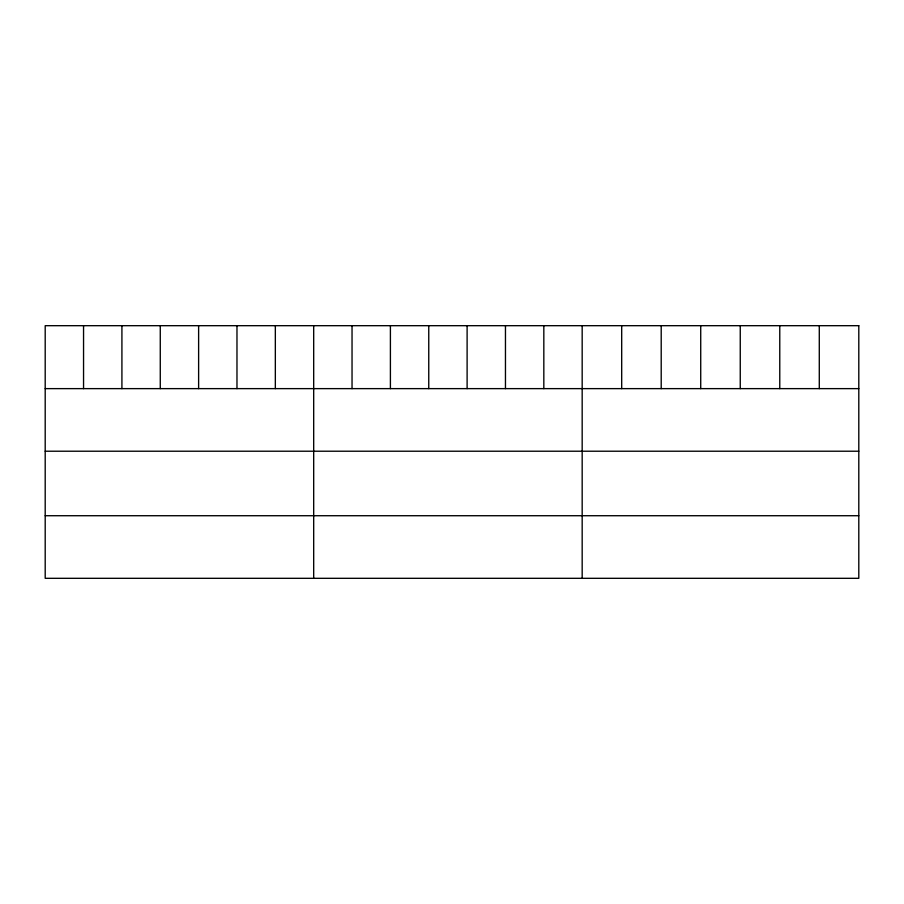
<?xml version="1.0" encoding="UTF-8"?>
<svg xmlns="http://www.w3.org/2000/svg" width="904" height="904" viewBox="0 0 904 904"><rect width="100%" height="100%" fill="white"/><g stroke="black" fill="none" stroke-linecap="round" stroke-linejoin="round"><path stroke-width="1.36" d="M45.2 388.63L858.8 388.63M45.2 451.22L858.8 451.22M45.2 515.721L858.8 515.721M819.284 325.689L819.284 388.63M779.768 325.689L779.768 388.63M740.252 325.689L740.252 388.63M700.724 325.689L700.724 388.63M661.208 325.689L661.208 388.63M621.692 325.689L621.692 388.63M582.176 325.689L582.176 578.311M543.824 325.689L543.824 388.63M505.46 325.689L505.46 388.63M467.108 325.689L467.108 388.63M428.756 325.689L428.756 388.63M390.404 325.689L390.404 388.63M352.04 325.689L352.04 388.63M313.688 325.689L313.688 578.311M275.336 325.689L275.336 388.63M236.972 325.689L236.972 388.63M198.62 325.689L198.62 388.63M160.268 325.689L160.268 388.63M121.916 325.689L121.916 388.63M83.552 325.689L83.552 388.63M858.8 325.689L45.2 325.689L45.2 578.311L858.8 578.311L858.8 325.689"/></g></svg>
